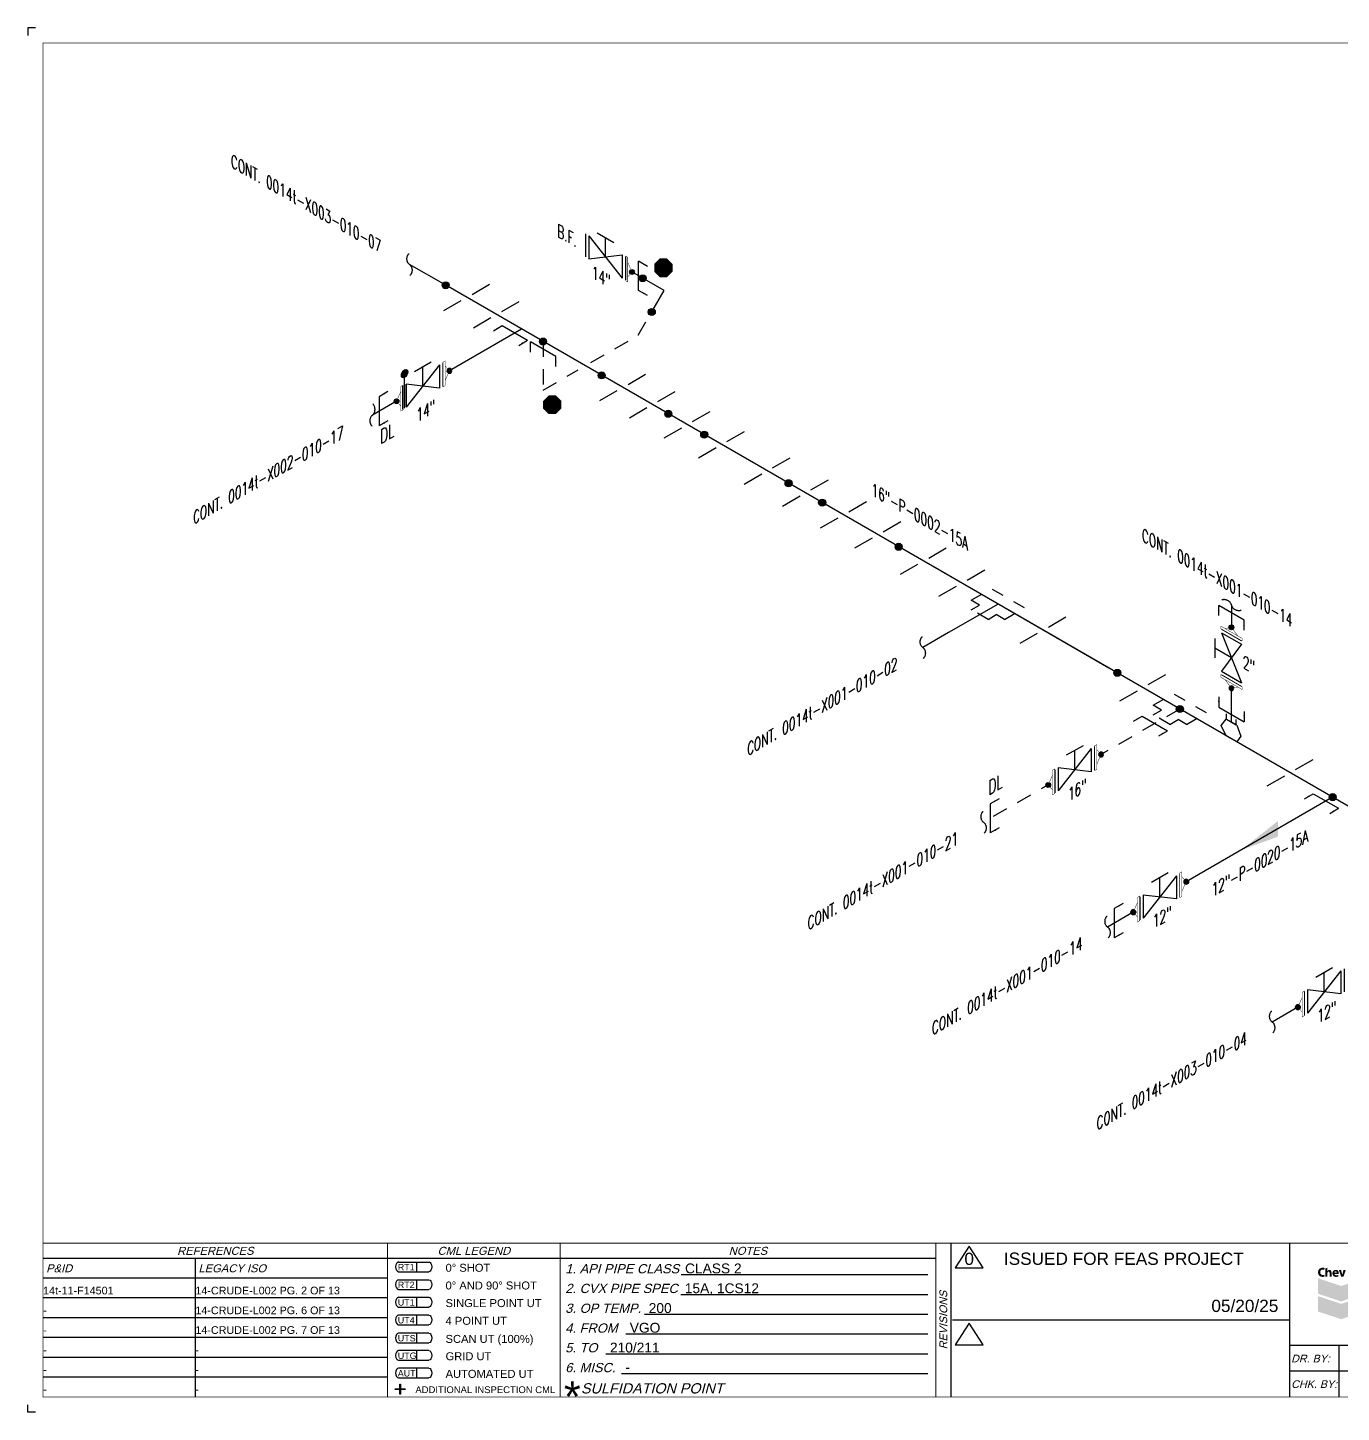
# Model space of a CAD drawing. Header units: inches. Extents: x 0.1 to 17.4, y 0.1 to 11.4.
# Drawn here: x 0.12 to 10.79, y 0.12 to 11.37 of the extents above; entities that cross this region are included whole.
import ezdxf
from ezdxf.enums import TextEntityAlignment as Align

# ---------------------------------------------------------------- set-up
doc = ezdxf.new("R2010")
doc.units = ezdxf.units.IN
doc.header["$MEASUREMENT"] = 0
doc.linetypes.add('HIDDEN2', pattern=[0.1875, 0.125, -0.0625])
for name, color, linetype in [('3', 1, 'Continuous'), ('BORDER', 3, 'Continuous'), ('BORDERTEXT', 7, 'Continuous'), ('COMP', 1, 'Continuous'), ('Continuation', 7, 'Continuous'), ('DL', 20, 'Continuous'), ('FITTINGS', 4, 'Continuous'), ('FLOW', 1, 'Continuous'), ('LOGO', 8, 'Continuous'), ('PART_PCML', 7, 'Continuous'), ('PIPE-ANNO', 150, 'HIDDEN2'), ('TEXT', 7, 'Continuous'), ('UNAS.PIPE', 251, 'Continuous'), ('WELD POINTS', 41, 'Continuous'), ('Welds', 7, 'Continuous')]:
    doc.layers.add(name, color=color, linetype=linetype)
doc.layers.add('PIPE', color=7, linetype='Continuous', lineweight=30)
doc.styles.add('FEASStandard', font='arial.ttf')
doc.styles.add('ISO30', font='simplex.shx', dxfattribs={"width": 0.85, "oblique": 30, "height": 0.075})
doc.styles.add('PART_Standard', font='romans', dxfattribs={"width": 0.8, "height": 0.09})
doc.styles.add('Richmond', font='arial.ttf')
doc.styles.add('SIMPLEX', font='ROMANS')
doc.dimstyles.new('Richmond', dxfattribs={"dimtxt": 0.18, "dimasz": 0.18, "dimexe": 0.18, "dimexo": 0.0625, "dimgap": 0.09, "dimtad": 0, "dimtih": 1, "dimtoh": 1, "dimdec": 4, "dimzin": 0, "dimdsep": 46, "dimtxsty": 'Richmond', "dimcen": 0.09, "dimadec": 0, "dimazin": 0, "dimtfac": 1, "dimtdec": 4, "dimtofl": 0, "dimtmove": 0, "dimatfit": 3, "dimfxl": 1, "dimtolj": 1, "dimtzin": 0, "dimarcsym": 0})

# ---------------------------------------------------------------- blocks, each defined once
blk = doc.blocks.new('Border')
h = blk.add_hatch(color=256)
h.dxf.hatch_style = 1
h.paths.add_polyline_path([(3.147, 0.317), (3.11, 0.317), (3.11, 0.31), (3.147, 0.31), (3.147, 0.273), (3.154, 0.273), (3.154, 0.31), (3.191, 0.31), (3.191, 0.317), (3.154, 0.317), (3.154, 0.354), (3.147, 0.354)])
at = {"layer": 'LOGO', "lineweight": 0}
h = blk.add_hatch(color=164, dxfattribs=at)
edge = h.paths.add_edge_path()
edge.add_spline(control_points=[(10.659, 1.229), (10.656, 1.227), (10.65, 1.225), (10.642, 1.225), (10.618, 1.225), (10.605, 1.242), (10.605, 1.262), (10.605, 1.287), (10.622, 1.3), (10.643, 1.3), (10.652, 1.3), (10.656, 1.298), (10.659, 1.297), (10.659, 1.297), (10.656, 1.282), (10.656, 1.282), (10.653, 1.284), (10.65, 1.285), (10.644, 1.285), (10.634, 1.285), (10.623, 1.279), (10.623, 1.263), (10.623, 1.248), (10.632, 1.241), (10.644, 1.241), (10.649, 1.241), (10.652, 1.241), (10.656, 1.243), (10.656, 1.243), (10.659, 1.229), (10.659, 1.229)], knot_values=[0, 0, 0, 0, 1, 1, 1, 2, 2, 2, 3, 3, 3, 4, 4, 4, 5, 5, 5, 6, 6, 6, 7, 7, 7, 8, 8, 8, 9, 9, 9, 10, 10, 10, 10], degree=3, periodic=0)
h = blk.add_hatch(color=164, dxfattribs=at)
edge = h.paths.add_edge_path()
edge.add_spline(control_points=[(10.698, 1.282), (10.692, 1.282), (10.685, 1.279), (10.682, 1.274), (10.682, 1.274), (10.682, 1.274), (10.682, 1.274), (10.682, 1.274), (10.682, 1.3), (10.682, 1.3), (10.682, 1.3), (10.666, 1.294), (10.666, 1.294), (10.666, 1.294), (10.666, 1.228), (10.666, 1.228), (10.666, 1.228), (10.682, 1.228), (10.682, 1.228), (10.682, 1.228), (10.682, 1.259), (10.682, 1.259), (10.682, 1.263), (10.685, 1.268), (10.691, 1.268), (10.697, 1.268), (10.699, 1.263), (10.699, 1.256), (10.699, 1.256), (10.699, 1.228), (10.699, 1.228), (10.699, 1.228), (10.715, 1.228), (10.715, 1.228), (10.715, 1.228), (10.715, 1.259), (10.715, 1.259), (10.715, 1.275), (10.708, 1.282), (10.698, 1.282)], knot_values=[0, 0, 0, 0, 1, 1, 1, 2, 2, 2, 3, 3, 3, 4, 4, 4, 5, 5, 5, 6, 6, 6, 7, 7, 7, 8, 8, 8, 9, 9, 9, 10, 10, 10, 11, 11, 11, 12, 12, 12, 13, 13, 13, 13], degree=3, periodic=0)
h = blk.add_hatch(color=164, dxfattribs=at)
edge = h.paths.add_edge_path(flags=16)
edge.add_spline(control_points=[(10.758, 1.26), (10.758, 1.264), (10.756, 1.271), (10.749, 1.271), (10.742, 1.271), (10.739, 1.265), (10.739, 1.26), (10.739, 1.26), (10.758, 1.26), (10.758, 1.26)], knot_values=[0, 0, 0, 0, 1, 1, 1, 2, 2, 2, 3, 3, 3, 3], degree=3, periodic=0)
edge = h.paths.add_edge_path()
edge.add_spline(control_points=[(10.739, 1.249), (10.74, 1.242), (10.745, 1.238), (10.754, 1.238), (10.759, 1.238), (10.765, 1.24), (10.769, 1.242), (10.769, 1.242), (10.771, 1.23), (10.771, 1.23), (10.765, 1.227), (10.758, 1.225), (10.751, 1.225), (10.732, 1.225), (10.722, 1.237), (10.722, 1.254), (10.722, 1.271), (10.733, 1.282), (10.75, 1.282), (10.767, 1.282), (10.774, 1.27), (10.774, 1.254), (10.774, 1.253), (10.774, 1.25), (10.774, 1.249), (10.774, 1.249), (10.739, 1.249), (10.739, 1.249)], knot_values=[0, 0, 0, 0, 1, 1, 1, 2, 2, 2, 3, 3, 3, 4, 4, 4, 5, 5, 5, 6, 6, 6, 7, 7, 7, 8, 8, 8, 9, 9, 9, 9], degree=3, periodic=0)
blk.add_hatch(color=164, dxfattribs=at).paths.add_polyline_path([(10.793, 1.228), (10.775, 1.28), (10.793, 1.28), (10.802, 1.243), (10.803, 1.243), (10.812, 1.28), (10.83, 1.28), (10.812, 1.228)])
h = blk.add_hatch(color=150, dxfattribs=at)
h.set_gradient(color1=(0, 127, 255), color2=(0, 59, 117), rotation=45, one_color=1, tint=0.23, name='HEMISPHERICAL')
h.paths.add_polyline_path([(10.605, 1.089), (10.605, 1.214), (10.793, 1.151)])
h = blk.add_hatch(color=142, dxfattribs=at)
h.set_gradient(color1=(0, 153, 204), color2=(0, 57, 77), rotation=75, one_color=1, tint=0.15, name='INVCYLINDER')
h.paths.add_polyline_path([(10.98, 1.214), (10.793, 1.151), (10.605, 1.089), (10.793, 1.026), (10.98, 1.089)])
h = blk.add_hatch(color=242, dxfattribs=at)
h.set_gradient(color1=(204, 0, 51), color2=(102, 0, 26), rotation=45, one_color=1, tint=0.2, name='HEMISPHERICAL')
h.paths.add_polyline_path([(10.605, 0.944), (10.605, 1.069), (10.793, 1.006)])
h = blk.add_hatch(color=1, dxfattribs=at)
h.set_gradient(color1=(255, 0, 0), color2=(87, 0, 0), rotation=75, one_color=1, tint=0.17, name='INVCYLINDER')
h.paths.add_polyline_path([(10.98, 1.069), (10.793, 1.006), (10.605, 0.944), (10.793, 0.881), (10.98, 0.944)])
blk.add_line((5.432, 1.244), (7.435, 1.244))
for points in [[(5.43, 1.083), (7.435, 1.083)], [(5.136, 0.922), (7.435, 0.922)], [(4.982, 0.762), (7.435, 0.762)], [(4.822, 0.601), (7.435, 0.601)], [(3.147, 0.317), (3.147, 0.354), (3.154, 0.354), (3.154, 0.317)], [(4.947, 0.44), (7.435, 0.44)], [(3.147, 0.31), (3.11, 0.31), (3.11, 0.317), (3.147, 0.317)], [(3.154, 0.31), (3.154, 0.273), (3.147, 0.273), (3.147, 0.31)], [(3.154, 0.317), (3.191, 0.317), (3.191, 0.31), (3.154, 0.31)]]:
    blk.add_lwpolyline(points)
at = {"layer": 'BORDER'}
for p, q in [((7.625, 0.25), (7.625, 1.5)), ((7.5, 1.375), (0.25, 1.375)), ((1.487, 0.25), (1.487, 1.375)), ((1.487, 1.214), (0.25, 1.214)), ((3.048, 1.214), (1.487, 1.214)), ((1.487, 1.054), (0.25, 1.054)), ((3.048, 1.054), (1.487, 1.054)), ((1.487, 0.893), (0.25, 0.893)), ((3.048, 0.893), (1.487, 0.893)), ((1.487, 0.732), (0.25, 0.732)), ((3.048, 0.732), (1.487, 0.732)), ((1.487, 0.571), (0.25, 0.571)), ((3.048, 0.571), (1.487, 0.571)), ((12.25, 0.667), (10.375, 0.667)), ((10.775, 0.667), (10.775, 0.25)), ((12.25, 0.458), (10.375, 0.458)), ((1.487, 0.411), (0.25, 0.411)), ((3.048, 0.411), (1.487, 0.411))]:
    blk.add_line(p, q, dxfattribs=at)
at = {"layer": 'BORDER', "const_width": 0.005}
blk.add_lwpolyline([(0.25, 0.25), (17.25, 0.25), (17.25, 11.25), (0.25, 11.25)], close=True, dxfattribs=at)
at = {"layer": 'BORDER', "const_width": 0.00833}
for points in [[(17.25, 1.5), (0.25, 1.5)], [(3.048, 0.25), (3.048, 1.5)], [(4.45, 0.25), (4.45, 1.5)], [(7.5, 0.25), (7.5, 1.5)], [(10.375, 0.25), (10.375, 1.5)], [(7.634, 0.875), (10.375, 0.875)]]:
    blk.add_lwpolyline(points, dxfattribs=at)
at = {"layer": 'BORDERTEXT', "color": 7, "linetype": 'Continuous'}
for p, q in [((3.137, 1.346), (3.383, 1.346)), ((3.137, 1.267), (3.383, 1.267)), ((3.137, 1.202), (3.383, 1.202)), ((3.137, 1.123), (3.383, 1.123))]:
    blk.add_line(p, q, dxfattribs=at)
at = {"layer": 'BORDERTEXT'}
for p, q in [((3.283, 1.346), (3.283, 1.267)), ((3.283, 1.202), (3.283, 1.123)), ((3.283, 1.059), (3.283, 0.98)), ((3.283, 1.059), (3.283, 0.98)), ((3.283, 0.915), (3.283, 0.836)), ((3.283, 0.915), (3.283, 0.836)), ((3.283, 0.768), (3.283, 0.689)), ((3.283, 0.768), (3.283, 0.689)), ((3.283, 0.626), (3.283, 0.548)), ((3.283, 0.626), (3.283, 0.548)), ((3.283, 0.483), (3.283, 0.405)), ((3.283, 0.483), (3.283, 0.405))]:
    blk.add_line(p, q, dxfattribs=at)
at = {"layer": 'BORDERTEXT', "color": 7}
for p, q in [((3.383, 1.059), (3.137, 1.059)), ((3.137, 0.98), (3.383, 0.98)), ((3.383, 0.915), (3.137, 0.915)), ((3.137, 0.836), (3.383, 0.836)), ((3.383, 0.768), (3.137, 0.768)), ((3.137, 0.689), (3.383, 0.689)), ((3.383, 0.626), (3.137, 0.626)), ((3.137, 0.548), (3.383, 0.548)), ((3.383, 0.483), (3.137, 0.483)), ((3.137, 0.405), (3.383, 0.405))]:
    blk.add_line(p, q, dxfattribs=at)
at = {"layer": 'BORDERTEXT'}
for centre in [(3.137, 1.307), (3.137, 1.163), (3.137, 1.02), (3.137, 0.876), (3.137, 0.729), (3.137, 0.587), (3.137, 0.444)]:
    blk.add_ellipse(centre, major_axis=(0, -0.0394), ratio=0.624439, start_param=3.141593, end_param=6.283185, dxfattribs=at)
at = {"layer": 'BORDERTEXT', "extrusion": (0, 0, -1)}
for centre in [(3.383, 1.307), (3.383, 1.163), (3.383, 1.02), (3.383, 0.876), (3.383, 0.729), (3.383, 0.587), (3.383, 0.444)]:
    blk.add_ellipse(centre, major_axis=(0, -0.0394), ratio=0.624439, start_param=3.141593, end_param=6.283185, dxfattribs=at)
at = {"layer": 'BORDERTEXT', "style": 'FEASStandard', "oblique": 15}
for s, p in [('REFERENCES', (1.649, 1.437)), ('CML LEGEND', (3.749, 1.437)), ('NOTES', (5.975, 1.437))]:
    blk.add_text(s, height=0.065, dxfattribs=at).set_placement(p, align=Align.MIDDLE)
for s, height, p in [('P&ID', 0.065, (0.275, 1.295)), ('LEGACY ISO', 0.065, (1.512, 1.295)), ('DR. BY:', 0.0625, (10.387, 0.562)), ('CHK. BY:', 0.0625, (10.387, 0.354))]:
    blk.add_text(s, height=height, dxfattribs=at).set_placement(p, align=Align.MIDDLE_LEFT)
at = {"layer": 'BORDERTEXT', "style": 'FEASStandard'}
for s, height, p in [('RT1', 0.0518, (3.131, 1.279)), ('0%%D SHOT', 0.0648, (3.519, 1.267)), ('RT2', 0.0518, (3.131, 1.135)), ('0%%D AND 90%%D SHOT', 0.0648, (3.519, 1.123)), ('UT1', 0.0518, (3.131, 0.992)), ('SINGLE POINT UT', 0.0648, (3.519, 0.98)), ('4 POINT UT', 0.0648, (3.519, 0.836)), ('UT4', 0.0518, (3.131, 0.847)), ('UTS', 0.0518, (3.131, 0.701)), ('SCAN UT (100%%%)', 0.0648, (3.519, 0.689)), ('UTG', 0.0518, (3.131, 0.559)), ('GRID UT', 0.0648, (3.519, 0.548)), ('AUT', 0.0518, (3.131, 0.416)), ('AUTOMATED UT', 0.0648, (3.519, 0.405)), ('ADDITIONAL INSPECTION CML', 0.055, (3.274, 0.281))]:
    blk.add_text(s, height=height, dxfattribs=at).set_placement(p)
at = {"layer": 'BORDERTEXT', "style": 'FEASStandard', "oblique": 15}
for s, height, p in [('1. API PIPE CLASS', 0.075, (4.491, 1.254)), ('2. CVX PIPE SPEC', 0.075, (4.491, 1.094)), ('3. OP TEMP.', 0.075, (4.491, 0.933)), ('4. FROM ', 0.075, (4.491, 0.772)), ('5. TO ', 0.075, (4.491, 0.612)), ('6. MISC. ', 0.075, (4.491, 0.451)), ('SULFIDATION POINT', 0.08333, (4.619, 0.278))]:
    blk.add_text(s, height=height, dxfattribs=at).set_placement(p)
blk.add_text('REVISIONS', height=0.0625, rotation=90, dxfattribs=at).set_placement((7.562, 0.875), align=Align.MIDDLE)
at = {"layer": 'BORDERTEXT', "insert": (4.481, 0.378), "char_height": 0.25, "attachment_point": 1, "style": 'FEASStandard'}
blk.add_mtext('*', dxfattribs=at)
blk = doc.blocks.new('BORDER TEXT')
at = {"layer": 'BORDERTEXT'}
for tag, p, height, style in [('API_PIPE_CLASS', (5.464, 1.254), 0.08, 'Richmond'), ('MATERIAL1', (12.263, 1.211), 0.08, 'Richmond'), ('P&ID_#1', (0.25, 1.083), 0.0625, 'FEASStandard'), ('LINE_#1', (1.487, 1.083), 0.0625, 'FEASStandard'), ('CVX_PIPE_SPEC', (5.462, 1.093), 0.08, 'Richmond'), ('OP_TEMP', (5.169, 0.932), 0.08, 'Richmond'), ('MATERIAL2', (12.263, 1.04), 0.08, 'Richmond'), ('P&ID_#2', (0.25, 0.922), 0.0625, 'FEASStandard'), ('LINE_#2', (1.487, 0.922), 0.0625, 'FEASStandard'), ('MATERIAL3', (12.263, 0.868), 0.08, 'Richmond'), ('P&ID_#3', (0.25, 0.762), 0.0625, 'FEASStandard'), ('LINE_#3', (1.487, 0.762), 0.0625, 'FEASStandard'), ('FROM', (5.015, 0.772), 0.08, 'Richmond'), ('TO', (4.854, 0.611), 0.08, 'Richmond'), ('MATERIAL4', (12.263, 0.696), 0.08, 'Richmond'), ('P&ID_#4', (0.25, 0.601), 0.0625, 'FEASStandard'), ('LINE_#4', (1.487, 0.601), 0.0625, 'FEASStandard'), ('MATERIAL5', (12.263, 0.525), 0.08, 'Richmond'), ('P&ID_#5', (0.25, 0.44), 0.0625, 'FEASStandard'), ('LINE_#5', (1.487, 0.44), 0.0625, 'FEASStandard'), ('MISC', (4.979, 0.451), 0.08, 'Richmond'), ('INSULATION', (12.928, 0.414), 0.0625, 'FEASStandard'), ('P&ID_#6', (0.25, 0.28), 0.0625, 'FEASStandard'), ('LINE_#6', (1.487, 0.28), 0.0625, 'FEASStandard'), ('PWHT', (12.928, 0.281), 0.0625, 'FEASStandard')]:
    blk.add_attdef(tag, p, '', height=height, dxfattribs=dict(at, style=style))
at = {"layer": 'BORDERTEXT', "style": 'FEASStandard'}
for tag, p in [('DR.BY', (11.075, 0.562)), ('DR.BY_DATE', (11.95, 0.562)), ('CHK_BY', (11.075, 0.354)), ('CHK._BY_DATE', (11.95, 0.354))]:
    blk.add_attdef(tag, text='', height=0.1, dxfattribs=at).set_placement(p, align=Align.MIDDLE_CENTER)
at = {"layer": 'BORDERTEXT', "style": 'PART_Standard', "width": 0.8}
for tag, p in [('PLANT_NUMBER', (13.938, 0.384)), ('SYSTEM_NUMBER', (14.812, 0.384)), ('CIRCUIT_NUMBER', (15.688, 0.384)), ('SHEET_NUMBER', (16.5, 0.384)), ('REVISION', (17.062, 0.384))]:
    blk.add_attdef(tag, text='', height=0.15, dxfattribs=at).set_placement(p, align=Align.MIDDLE_CENTER)
blk = doc.blocks.new('2_WELD_SINGLE_00')
at = {"linetype": 'ByBlock', "lineweight": -2}
h = blk.add_hatch(color=0, dxfattribs=at)
edge = h.paths.add_edge_path()
edge.add_arc((0, 0), 0.0286, 0, 360)
at = {"color": 0, "linetype": 'ByBlock', "lineweight": -2}
blk.add_circle((0, 0), 0.0286, dxfattribs=at)
blk = doc.blocks.new('4_SUPPORT_I-BEAM_30')
at = {"color": 0, "linetype": 'ByBlock', "lineweight": -2}
for p, q in [((-0.044, 0.025), (-0.186, 0.107)), ((0.186, -0.107), (0.044, -0.025))]:
    blk.add_line(p, q, dxfattribs=at)
blk = doc.blocks.new('3_VALVE_FLANGE_GATE_30')
at = {"color": 0, "linetype": 'ByBlock', "lineweight": -2}
blk.add_wipeout([(-0.162, -0.187), (-0.135, -0.172), (0, 0), (0.135, -0.016), (0.162, 0), (0.162, 0.187), (0.135, 0.172), (0, 0), (-0.135, 0.016), (-0.162, 0)], dxfattribs=at)
for p, q in [((0.135, 0.172), (-0.135, -0.172)), ((0.068, 0.195), (-0.068, 0.117)), ((0, 0), (0, 0.156)), ((0.135, 0.172), (0.135, -0.016)), ((0.162, 0.187), (0.162, 0)), ((-0.162, 0), (-0.162, -0.187)), ((-0.135, 0.016), (-0.135, -0.172)), ((0.135, -0.016), (-0.135, 0.016))]:
    blk.add_line(p, q, dxfattribs=at)
blk = doc.blocks.new('1_Text_30')
at = {"layer": 'TEXT', "style": 'PART_Standard', "oblique": 30, "width": 0.8}
blk.add_attdef('TEXT', (0, 0), '', height=0.09, rotation=30, dxfattribs=at)
blk = doc.blocks.new('AM9A04')
at = {"linetype": 'Continuous', "const_width": 0.01}
blk.add_lwpolyline([(0, -0.289), (0, 0.289), (-0.05, 0.318), (-0.05, -0.26)], close=True, dxfattribs=at)
at = {"const_width": 0.01}
blk.add_lwpolyline([(-0.05, -0.144), (-0.15, 0.087), (-0.05, 0.202)], dxfattribs=at)
blk = doc.blocks.new('A09')
at = {"layer": 'Welds'}
h = blk.add_hatch(color=256, dxfattribs=at)
h.dxf.hatch_style = 1
h.paths.add_polyline_path([(-0.03, 0, 1), (0.03, 0, 1)])
blk.add_circle((0, 0), 0.03, dxfattribs=at)
blk = doc.blocks.new('*U66')
blk.add_wipeout([(0.052, -0.03), (0.017, -0.07), (0.017, -0.11), (0, -0.1), (0, 0.1), (0.017, 0.09), (0.017, 0.05)]).dxf.layer = 'COMP'
at = {"layer": '3', "xscale": 0.65, "yscale": 0.65, "zscale": 0.65}
blk.add_blockref('A09', (0.052, -0.03), dxfattribs=at)
at = {"layer": 'COMP', "xscale": 0.3466300616258731, "yscale": 0.3466300616258731, "zscale": 0.3466300616258731, "rotation": 180}
blk.add_blockref('AM9A04', (0, 0), dxfattribs=at)
blk = doc.blocks.new('1_Cont_30')
at = {"layer": 'Continuation', "style": 'PART_Standard', "oblique": 30, "width": 0.8}
blk.add_attdef('CONT', (0, 0), '', height=0.09, rotation=30, dxfattribs=at)
blk = doc.blocks.new('1_BREAK-PIPE_PIPE_00')
at = {"color": 0, "linetype": 'ByBlock', "lineweight": -2}
for centre, major_axis in [((0.03, -0.092), (0, 0.101)), ((-0.03, 0.092), (0, -0.101))]:
    blk.add_ellipse(centre, major_axis=major_axis, ratio=0.711978, start_param=0.427466, end_param=3.141593, dxfattribs=at)
blk = doc.blocks.new('1_Tilde_00')
at = {"layer": 'PIPE-ANNO', "xscale": -0.5000000000000001, "yscale": 0.5, "zscale": 0.5}
blk.add_blockref('1_BREAK-PIPE_PIPE_00', (0, 0), dxfattribs=at)
blk = doc.blocks.new('1_ARROW_FLOW_30')
at = {"color": 0, "linetype": 'ByBlock'}
blk.add_solid([(-0.15, -0.15), (0.15, 0.087), (-0.15, -0.023)], dxfattribs=at)
blk = doc.blocks.new('2_SOCKET_SINGLE_30')
at = {"color": 0, "linetype": 'ByBlock', "lineweight": -2}
for p, q in [((0, 0.063), (0.054, 0.094)), ((0, 0.063), (0, -0.063)), ((0, -0.063), (0.054, -0.031))]:
    blk.add_line(p, q, dxfattribs=at)
blk = doc.blocks.new('O-let 2')
at = {"layer": 'FITTINGS', "linetype": 'ByBlock'}
for p, q in [((11.097, 20.379), (11.136, 20.431)), ((11.136, 20.295), (11.097, 20.379)), ((11.224, 20.38), (11.136, 20.431)), ((11.224, 20.38), (11.257, 20.291)), ((11.223, 20.245), (11.136, 20.295)), ((11.257, 20.291), (11.223, 20.245))]:
    blk.add_line(p, q, dxfattribs=at)
blk = doc.blocks.new('1_Text_330')
at = {"layer": 'TEXT', "style": 'PART_Standard', "oblique": 330, "width": 0.8}
blk.add_attdef('3/4"', (0, 0), '', height=0.09, rotation=330, dxfattribs=at)
blk = doc.blocks.new('1_Tilde_30')
at = {"layer": 'PIPE-ANNO', "xscale": -0.5000000000000001, "yscale": 0.5000000000000001, "zscale": 0.5000000000000001, "rotation": 114.4010914305396}
blk.add_blockref('1_BREAK-PIPE_PIPE_00', (0, 0), dxfattribs=at)
blk = doc.blocks.new('1_Cont_330')
at = {"layer": 'Continuation', "style": 'PART_Standard', "oblique": 330, "width": 0.8}
blk.add_attdef('CONT.', (0, 0), '', height=0.09, rotation=330, dxfattribs=at)
blk = doc.blocks.new('DL_30')
at = {"layer": 'DL', "style": 'ISO30', "oblique": 30, "width": 0.85}
blk.add_text('DL', height=0.1, rotation=30, dxfattribs=at).set_placement((-0.21, 0.037))
blk = doc.blocks.new('*U81')
at = {"layer": 'WELD POINTS'}
for p, rotation in [((-0.174, 0.1), 329.999999999999), ((-0.1, -0.174), 330.0000000000007)]:
    blk.add_blockref('2_WELD_SINGLE_00', p, dxfattribs=dict(at, rotation=rotation))
blk = doc.blocks.new('2_BLIND_THREAD_PADDLE_30')
blk.add_wipeout([(-0.014, 0.086), (0.014, 0.102), (0.014, -0.086), (-0.014, -0.102)])
at = {"linetype": 'ByBlock', "lineweight": -2}
h = blk.add_hatch(color=0, dxfattribs=at)
edge = h.paths.add_edge_path()
edge.add_ellipse((0, 0.187), major_axis=(-0.0185, -0.032), ratio=0.57735, start_angle=0, end_angle=360)
at = {"color": 0, "linetype": 'ByBlock', "lineweight": -2}
for p, q in [((0, -0.094), (0, 0.157)), ((-0.014, -0.102), (-0.014, 0.086)), ((0.014, -0.086), (0.014, 0.102))]:
    blk.add_line(p, q, dxfattribs=at)
blk.add_ellipse((0, 0.187), major_axis=(-0.0185, -0.032), ratio=0.57735, dxfattribs=at)
blk = doc.blocks.new('PART_PCML')
blk.add_hatch(color=0).paths.add_polyline_path([(-0.07, -0.029), (-0.029, -0.07), (0.029, -0.07), (0.07, -0.029), (0.07, 0.029), (0.029, 0.07), (-0.029, 0.07), (-0.07, 0.029)])
at = {"color": 7, "const_width": 0.009}
blk.add_lwpolyline([(-0.07, 0.029), (-0.029, 0.07), (0.029, 0.07), (0.07, 0.029), (0.07, -0.029), (0.029, -0.07), (-0.029, -0.07), (-0.07, -0.029), (-0.07, 0.029), (-0.029, 0.07)], dxfattribs=at)
at = {"color": 18, "true_color": 0x000000}
blk.add_lwpolyline([(-0.029, 0.07), (-0.07, 0.029), (-0.07, -0.029), (-0.029, -0.07), (0.029, -0.07), (0.07, -0.029), (0.07, 0.029), (0.029, 0.07)], close=True, dxfattribs=at)
at = {"color": 7, "true_color": 0xffffff, "style": 'SIMPLEX', "width": 0.8, "flags": 1}
for tag, p in [('CIRCUIT', (-0.094, 0.089)), ('DM', (-0.053, -0.133)), ('TYPE', (-0.075, -0.204))]:
    blk.add_attdef(tag, p, '', height=0.0586, dxfattribs=at)
at = {"color": 7, "true_color": 0xffffff, "style": 'SIMPLEX', "width": 0.8}
blk.add_attdef('DMDISP', text='', height=0.0586, dxfattribs=at).set_placement((0, 0), align=Align.MIDDLE_CENTER)
blk = doc.blocks.new('*U75')
at = {"color": 20, "linetype": 'ByBlock', "ltscale": 0.7}
blk.add_line((0.054, 0.15), (0.054, -0.087), dxfattribs=at)
for points in [[(0.126, 0.191), (0.054, 0.15)], [(0.126, -0.046), (0.054, -0.087)]]:
    blk.add_leader(points, dimstyle='Richmond', override={"dimasz": 0.04, "dimgap": 0.09, "dimtad": 0}, dxfattribs=at)
blk = doc.blocks.new('*U78')
at = {"color": 20, "linetype": 'ByBlock', "ltscale": 0.7}
blk.add_line((-0.103, 0.122), (0.103, 0.003), dxfattribs=at)
for points in [[(-0.103, 0.204), (-0.103, 0.122)], [(0.103, 0.086), (0.103, 0.003)]]:
    blk.add_leader(points, dimstyle='Richmond', override={"dimasz": 0.04, "dimgap": 0.09, "dimtad": 0}, dxfattribs=at)
blk = doc.blocks.new('*U65')
at = {"color": 20, "linetype": 'ByBlock', "ltscale": 0.7}
blk.add_line((-0.054, 0.15), (-0.054, -0.087), dxfattribs=at)
for points in [[(-0.126, 0.191), (-0.054, 0.15)], [(-0.126, -0.046), (-0.054, -0.087)]]:
    blk.add_leader(points, dimstyle='Richmond', override={"dimasz": 0.04, "dimgap": 0.09, "dimtad": 0}, dxfattribs=at)
blk = doc.blocks.new('*U94')
at = {"color": 20, "linetype": 'ByBlock', "ltscale": 0.7}
blk.add_line((-0.157, 0.028), (0.048, -0.09), dxfattribs=at)
for points in [[(-0.228, -0.013), (-0.157, 0.028)], [(-0.023, -0.132), (0.048, -0.09)]]:
    blk.add_leader(points, dimstyle='Richmond', override={"dimasz": 0.04, "dimgap": 0.09, "dimtad": 0}, dxfattribs=at)
blk = doc.blocks.new('*U96')
at = {"color": 20, "linetype": 'ByBlock', "ltscale": 0.7}
blk.add_line((0.103, -0.122), (-0.103, -0.003), dxfattribs=at)
for points in [[(-0.103, -0.086), (-0.103, -0.003)], [(0.103, -0.204), (0.103, -0.122)]]:
    blk.add_leader(points, dimstyle='Richmond', override={"dimasz": 0.04, "dimgap": 0.09, "dimtad": 0}, dxfattribs=at)
blk = doc.blocks.new('*U97')
at = {"color": 20, "linetype": 'ByBlock', "ltscale": 0.7}
blk.add_line((0.054, 0.15), (0.054, -0.087), dxfattribs=at)
for points in [[(0.126, 0.191), (0.054, 0.15)], [(0.126, -0.046), (0.054, -0.087)]]:
    blk.add_leader(points, dimstyle='Richmond', override={"dimasz": 0.04, "dimgap": 0.09, "dimtad": 0}, dxfattribs=at)

msp = doc.modelspace()

# ---------------------------------------------------------------- linework, layer by layer
for p, q in [((0.125, 11.375), (0.125, 11.312)), ((0.187, 11.375), (0.125, 11.375)), ((0.125, 0.125), (0.125, 0.187)), ((0.187, 0.125), (0.125, 0.125))]:
    msp.add_line(p, q)
at = {"layer": 'BORDERTEXT'}
for points in [[(7.772, 1.474), (7.659, 1.298), (7.885, 1.298)], [(7.772, 0.849), (7.659, 0.673), (7.885, 0.673)]]:
    msp.add_lwpolyline(points, close=True, dxfattribs=at)
at = {"layer": 'FITTINGS', "linetype": 'HIDDEN2', "lineweight": -2, "ltscale": 0.5}
for p, q in [((7.789, 6.723), (7.952, 6.817)), ((8.222, 6.661), (7.952, 6.817)), ((7.857, 6.684), (7.789, 6.723)), ((7.789, 6.645), (7.857, 6.684)), ((7.925, 6.567), (7.789, 6.645)), ((8.06, 6.567), (8.222, 6.661)), ((7.925, 6.567), (7.992, 6.606)), ((8.06, 6.567), (7.992, 6.606)), ((9.267, 5.87), (9.429, 5.964)), ((9.7, 5.808), (9.429, 5.964)), ((9.334, 5.831), (9.267, 5.87)), ((9.267, 5.792), (9.334, 5.831)), ((9.402, 5.714), (9.267, 5.792)), ((9.402, 5.714), (9.47, 5.753)), ((9.537, 5.714), (9.47, 5.753)), ((9.537, 5.714), (9.7, 5.808))]:
    msp.add_line(p, q, dxfattribs=at)
at = {"layer": 'PIPE'}
for p, q in [((5.294, 9.239), (5.033, 9.39)), ((13.686, 3.412), (3.52, 9.282)), ((5.193, 9.065), (5.294, 9.239)), ((4.136, 8.926), (3.55, 8.587)), ((8.906, 6.172), (7.479, 6.996)), ((8.006, 6.692), (7.604, 6.46)), ((10.724, 5.123), (9.534, 4.436))]:
    msp.add_line(p, q, dxfattribs=at)
at = {"layer": 'PIPE', "linetype": 'HIDDEN2'}
for p, q in [((5.084, 8.877), (5.193, 9.065)), ((4.311, 8.825), (4.311, 8.43)), ((4.698, 8.654), (5.084, 8.877)), ((4.311, 8.43), (4.595, 8.594)), ((9.483, 5.839), (8.466, 5.252))]:
    msp.add_line(p, q, dxfattribs=at)
at = {"layer": 'PIPE', "linetype": 'Continuous'}
msp.add_line((9.902, 5.733), (9.902, 6.008), dxfattribs=at)
at = {"layer": 'UNAS.PIPE'}
for p, q in [((3.52, 9.282), (3.226, 9.451)), ((3.121, 8.34), (2.925, 8.227)), ((9.902, 6.684), (9.902, 6.443)), ((7.604, 6.46), (7.395, 6.339)), ((9.105, 4.189), (8.896, 4.068)), ((10.442, 3.417), (10.233, 3.296))]:
    msp.add_line(p, q, dxfattribs=at)
at = {"layer": 'UNAS.PIPE', "linetype": 'HIDDEN2'}
msp.add_line((8.466, 5.252), (7.889, 4.919), dxfattribs=at)

# ---------------------------------------------------------------- block references
at = {"rotation": 180}
for p in [(3.226, 9.451), (7.889, 4.919)]:
    msp.add_blockref('1_Tilde_00', p, dxfattribs=at)
at = {"xscale": -1, "rotation": 180}
msp.add_blockref('1_Tilde_30', (9.902, 6.684), dxfattribs=at)
for name, p in [('1_Tilde_00', (7.395, 6.339)), ('DL_30', (8.137, 5.099)), ('1_Tilde_00', (8.896, 4.068)), ('1_Tilde_00', (10.233, 3.296))]:
    msp.add_blockref(name, p)
at = {"layer": 'BORDER'}
msp.add_blockref('Border', (0, 0), dxfattribs=at)
at = {"layer": 'BORDERTEXT'}
ref = msp.add_blockref('BORDER TEXT', (0, 0), dxfattribs=at)
ref.add_attrib('MISC', '-', (4.979, 0.451), dxfattribs={"height": 0.08, "style": 'Richmond'})
ref.add_attrib('TO', '210/211', (4.854, 0.611), dxfattribs={"height": 0.08, "style": 'Richmond'})
ref.add_attrib('FROM', 'VGO', (5.015, 0.772), dxfattribs={"height": 0.08, "style": 'Richmond'})
ref.add_attrib('OP_TEMP', '200', (5.169, 0.932), dxfattribs={"height": 0.08, "style": 'Richmond'})
ref.add_attrib('CVX_PIPE_SPEC', '15A, 1CS12', (5.462, 1.093), dxfattribs={"height": 0.08, "style": 'Richmond'})
ref.add_attrib('API_PIPE_CLASS', 'CLASS 2', (5.464, 1.254), dxfattribs={"height": 0.08, "style": 'Richmond'})
ref.add_attrib('LINE_#6', '-', (1.487, 0.28), dxfattribs={"height": 0.0625, "style": 'FEASStandard'})
ref.add_attrib('LINE_#5', '-', (1.487, 0.44), dxfattribs={"height": 0.0625, "style": 'FEASStandard'})
ref.add_attrib('LINE_#4', '-', (1.487, 0.601), dxfattribs={"height": 0.0625, "style": 'FEASStandard'})
ref.add_attrib('LINE_#3', '14-CRUDE-L002 PG. 7 OF 13', (1.487, 0.762), dxfattribs={"height": 0.0625, "style": 'FEASStandard'})
ref.add_attrib('LINE_#2', '14-CRUDE-L002 PG. 6 OF 13', (1.487, 0.922), dxfattribs={"height": 0.0625, "style": 'FEASStandard'})
ref.add_attrib('LINE_#1', '14-CRUDE-L002 PG. 2 OF 13', (1.487, 1.083), dxfattribs={"height": 0.0625, "style": 'FEASStandard'})
ref.add_attrib('P&ID_#6', '-', (0.25, 0.28), dxfattribs={"height": 0.0625, "style": 'FEASStandard'})
ref.add_attrib('P&ID_#5', '-', (0.25, 0.44), dxfattribs={"height": 0.0625, "style": 'FEASStandard'})
ref.add_attrib('P&ID_#4', '-', (0.25, 0.601), dxfattribs={"height": 0.0625, "style": 'FEASStandard'})
ref.add_attrib('P&ID_#3', '-', (0.25, 0.762), dxfattribs={"height": 0.0625, "style": 'FEASStandard'})
ref.add_attrib('P&ID_#2', '-', (0.25, 0.922), dxfattribs={"height": 0.0625, "style": 'FEASStandard'})
ref.add_attrib('P&ID_#1', '14t-11-F14501', (0.25, 1.083), dxfattribs={"height": 0.0625, "style": 'FEASStandard'})
at = {"layer": 'Continuation'}
for name, p, values in [('1_Cont_330', (1.775, 10.246), {'CONT.': 'CONT. 0014t-X003-010-07'}), ('1_Cont_30', (1.468, 7.336), {'CONT': 'CONT. 0014t-X002-010-17'}), ('1_Cont_30', (5.968, 5.456), {'CONT': 'CONT. 0014t-X001-010-02'}), ('1_Cont_30', (6.46, 4.04), {'CONT': 'CONT. 0014t-X001-010-21'}), ('1_Cont_30', (7.47, 3.185), {'CONT': 'CONT. 0014t-X001-010-14'}), ('1_Cont_30', (8.806, 2.413), {'CONT': 'CONT. 0014t-X003-010-04'})]:
    msp.add_blockref(name, p, dxfattribs=at).add_auto_attribs(values)
at = {"layer": 'DL', "rotation": 180}
msp.add_blockref('*U65', (5.033, 9.39), dxfattribs=at)
at = {"layer": 'DL'}
for name, p in [('*U94', (4.136, 8.926)), ('*U96', (4.311, 8.825)), ('*U97', (2.925, 8.227)), ('DL_30', (3.196, 7.951)), ('*U94', (9.334, 5.753)), ('*U75', (7.889, 4.919)), ('*U94', (10.724, 5.123)), ('*U75', (8.896, 4.068))]:
    msp.add_blockref(name, p, dxfattribs=at)
at = {"layer": 'FITTINGS', "xscale": -1}
for p in [(3.691, 9.183), (3.932, 9.044), (4.957, 8.452), (5.199, 8.313), (5.481, 8.15), (5.76, 7.988), (6.131, 7.774), (6.442, 7.595), (6.751, 7.417), (7.03, 7.255), (7.4, 7.041), (7.712, 6.862), (8.372, 6.48), (9.182, 6.013), (10.379, 5.322)]:
    msp.add_blockref('4_SUPPORT_I-BEAM_30', p, dxfattribs=at)
at = {"layer": 'FITTINGS'}
msp.add_blockref('O-let 2', (-1.278, -14.673), dxfattribs=at)
at = {"layer": 'FITTINGS', "xscale": 0.7131685043775329, "yscale": 0.7131685043775329, "zscale": 0.7131685043775329, "rotation": 60.00472395489211}
msp.add_blockref('2_SOCKET_SINGLE_30', (9.902, 5.733), dxfattribs=at)
at = {"layer": 'FLOW', "xscale": -1, "yscale": -1}
msp.add_blockref('1_ARROW_FLOW_30', (10.129, 4.779), dxfattribs=at)
at = {"layer": 'PART_PCML', "color": 13}
for p in [(5.288, 9.424), (4.386, 8.312)]:
    msp.add_blockref('PART_PCML', p, dxfattribs=at).add_auto_attribs({'DMDISP': '85A'})
at = {"layer": 'PIPE-ANNO', "xscale": -1, "rotation": 180}
msp.add_blockref('1_Tilde_00', (2.925, 8.227), dxfattribs=at)
at = {"layer": 'TEXT'}
for name, p, values in [('1_Text_330', (4.426, 9.68), {'3/4"': 'B.F.'}), ('1_Text_330', (6.979, 7.577), {'3/4"': '16"-P-0002-15A'}), ('1_Text_30', (9.742, 4.311), {'TEXT': '12"-P-0020-15A'})]:
    msp.add_blockref(name, p, dxfattribs=at).add_auto_attribs(values)
at = {"layer": 'WELD POINTS'}
for name, p in [('*U81', (5.294, 9.239)), ('2_WELD_SINGLE_00', (3.52, 9.282)), ('2_WELD_SINGLE_00', (4.311, 8.825)), ('2_WELD_SINGLE_00', (4.787, 8.55)), ('2_WELD_SINGLE_00', (5.328, 8.238)), ('2_WELD_SINGLE_00', (5.62, 8.069)), ('2_WELD_SINGLE_00', (6.305, 7.674)), ('2_WELD_SINGLE_00', (6.578, 7.516)), ('2_WELD_SINGLE_00', (7.199, 7.157)), ('2_WELD_SINGLE_00', (8.975, 6.133)), ('2_WELD_SINGLE_00', (9.483, 5.839)), ('2_WELD_SINGLE_00', (10.724, 5.123))]:
    msp.add_blockref(name, p, dxfattribs=at)

# ---------------------------------------------------------------- texts
at = {"layer": 'BORDERTEXT', "style": 'FEASStandard'}
msp.add_text('ISSUED FOR FEAS PROJECT', height=0.1, dxfattribs=at).set_placement((9.028, 1.373), align=Align.MIDDLE_CENTER)
for tag, text, p in [('0', '', (7.772, 1.372)), ('05/20/25', '-', (10.011, 0.99))]:
    msp.add_attdef(tag, text=text, height=0.1, dxfattribs=at).set_placement(p, align=Align.MIDDLE_CENTER)

# ---------------------------------------------------------------- next in the draw order: block references
at = {"layer": 'COMP', "ltscale": 0.65}
msp.add_blockref('*U66', (4.981, 9.42), dxfattribs=at)
at = {"layer": 'FITTINGS'}
for p in [(9.32, 4.312), (10.656, 3.541)]:
    msp.add_blockref('3_VALVE_FLANGE_GATE_30', p, dxfattribs=at)
at = {"layer": 'UNAS.PIPE'}
for p in [(3.335, 8.463), (8.629, 5.346)]:
    msp.add_blockref('3_VALVE_FLANGE_GATE_30', p, dxfattribs=at)
at = {"layer": 'UNAS.PIPE', "xscale": -1, "yscale": -1, "rotation": 240}
msp.add_blockref('3_VALVE_FLANGE_GATE_30', (9.902, 6.256), dxfattribs=at)

# ---------------------------------------------------------------- next in the draw order: block references
at = {"layer": 'COMP', "ltscale": 0.65, "xscale": -1, "rotation": 180}
for p in [(3.498, 8.557), (8.791, 5.44)]:
    msp.add_blockref('*U66', p, dxfattribs=at)
at = {"layer": 'COMP', "ltscale": 0.65, "xscale": -1}
for p in [(9.157, 4.219), (10.494, 3.447)]:
    msp.add_blockref('*U66', p, dxfattribs=at)
at = {"layer": 'FITTINGS', "xscale": -1}
msp.add_blockref('3_VALVE_FLANGE_GATE_30', (4.818, 9.513), dxfattribs=at)
at = {"layer": 'TEXT'}
ref = msp.add_blockref('1_Text_30', (3.283, 8.167), dxfattribs=at)
ref.add_attrib('TEXT', '14"', (3.283, 8.167), dxfattribs={"layer": 'UNAS.PIPE', "height": 0.09, "rotation": 30, "style": 'PART_Standard', "oblique": 30, "width": 0.8})
ref = msp.add_blockref('1_Text_330', (9.995, 6.175), dxfattribs=at)
ref.add_attrib('3/4"', '2"', (9.995, 6.175), dxfattribs={"layer": 'UNAS.PIPE', "height": 0.09, "rotation": 330, "style": 'PART_Standard', "oblique": 330, "width": 0.8})
ref = msp.add_blockref('1_Text_30', (8.575, 5.087), dxfattribs=at)
ref.add_attrib('TEXT', '16"', (8.575, 5.087), dxfattribs={"layer": 'UNAS.PIPE', "height": 0.09, "rotation": 30, "style": 'PART_Standard', "oblique": 30, "width": 0.8})
at = {"layer": 'UNAS.PIPE'}
for p in [(9.265, 4.054), (10.602, 3.282)]:
    msp.add_blockref('1_Text_30', p, dxfattribs=at).add_auto_attribs({'TEXT': '12"'})

# ---------------------------------------------------------------- next in the draw order: wipeouts: each hides what was drawn before it
for points in [[(3.121, 8.34), (3.156, 8.3), (3.156, 8.26), (3.173, 8.27), (3.173, 8.47), (3.156, 8.46), (3.156, 8.42)], [(9.902, 6.503), (9.85, 6.493), (9.816, 6.513), (9.816, 6.493), (9.989, 6.393), (9.989, 6.413), (9.954, 6.433)], [(8.414, 5.222), (8.449, 5.182), (8.449, 5.142), (8.466, 5.152), (8.466, 5.352), (8.449, 5.342), (8.449, 5.302)], [(9.534, 4.436), (9.499, 4.476), (9.499, 4.516), (9.482, 4.506), (9.482, 4.306), (9.499, 4.316), (9.499, 4.356)]]:
    msp.add_wipeout(points).dxf.layer = 'UNAS.PIPE'

# ---------------------------------------------------------------- next in the draw order: hatches: boundary and pattern name
h = msp.add_hatch(color=256, dxfattribs=at)
h.dxf.hatch_style = 1
h.paths.add_polyline_path([(3.14, 8.34, 1), (3.101, 8.34, 1)])
h = msp.add_hatch(color=256, dxfattribs=at)
h.dxf.hatch_style = 1
h.paths.add_polyline_path([(9.922, 6.503, 1), (9.883, 6.503, 1)])
h = msp.add_hatch(color=256, dxfattribs=at)
h.dxf.hatch_style = 1
h.paths.add_polyline_path([(8.434, 5.222, 1), (8.395, 5.222, 1)])
h = msp.add_hatch(color=256, dxfattribs=at)
h.dxf.hatch_style = 1
h.paths.add_polyline_path([(9.553, 4.436, 1), (9.514, 4.436, 1)])

# ---------------------------------------------------------------- next in the draw order: linework, layer by layer
for centre in [(3.121, 8.34), (9.902, 6.503), (8.414, 5.222), (9.534, 4.436)]:
    msp.add_circle(centre, 0.0195, dxfattribs=at)

# ---------------------------------------------------------------- next in the draw order: block references
at = {"layer": 'COMP', "ltscale": 0.65, "xscale": -1, "rotation": 59.99999999999987}
msp.add_blockref('*U66', (9.902, 6.068), dxfattribs=at)
at = {"layer": 'Continuation'}
msp.add_blockref('1_Cont_330', (9.175, 7.207), dxfattribs=at).add_auto_attribs({'CONT.': 'CONT. 0014t-X001-010-14'})
at = {"layer": 'DL', "rotation": 180}
msp.add_blockref('*U78', (9.902, 6.684), dxfattribs=at)
at = {"layer": 'TEXT'}
msp.add_blockref('1_Text_330', (4.708, 9.343), dxfattribs=at).add_auto_attribs({'3/4"': '14"'})
at = {"layer": 'UNAS.PIPE', "zscale": 0.3466300616258731}
for p, xscale, yscale, rotation in [((3.173, 8.37), -0.3466300616258731, 0.3466300616258731, 180), ((9.902, 6.443), -0.3466300616258732, 0.3466300616258732, 59.99999999999987), ((8.466, 5.252), -0.3466300616258731, 0.3466300616258731, 180)]:
    msp.add_blockref('AM9A04', p, dxfattribs=dict(at, xscale=xscale, yscale=yscale, rotation=rotation))
at = {"layer": 'UNAS.PIPE', "xscale": -0.3466300616258731, "yscale": 0.3466300616258731, "zscale": 0.3466300616258731}
msp.add_blockref('AM9A04', (9.482, 4.406), dxfattribs=at)

# ---------------------------------------------------------------- next in the draw order: wipeouts: each hides what was drawn before it
for points in [[(9.105, 4.189), (9.14, 4.149), (9.14, 4.109), (9.157, 4.119), (9.157, 4.319), (9.14, 4.309), (9.14, 4.269)], [(10.442, 3.417), (10.476, 3.377), (10.476, 3.337), (10.494, 3.347), (10.494, 3.547), (10.476, 3.537), (10.476, 3.497)]]:
    msp.add_wipeout(points).dxf.layer = 'UNAS.PIPE'

# ---------------------------------------------------------------- next in the draw order: hatches: boundary and pattern name
at = {"layer": 'UNAS.PIPE'}
h = msp.add_hatch(color=256, dxfattribs=at)
h.dxf.hatch_style = 1
h.paths.add_polyline_path([(9.125, 4.189, 1), (9.086, 4.189, 1)])
h = msp.add_hatch(color=256, dxfattribs=at)
h.dxf.hatch_style = 1
h.paths.add_polyline_path([(10.461, 3.417, 1), (10.422, 3.417, 1)])

# ---------------------------------------------------------------- next in the draw order: linework, layer by layer
for centre in [(9.105, 4.189), (10.442, 3.417)]:
    msp.add_circle(centre, 0.0195, dxfattribs=at)

# ---------------------------------------------------------------- next in the draw order: block references
at = {"layer": 'COMP', "ltscale": 0.65, "xscale": -1, "rotation": 180}
msp.add_blockref('*U66', (9.482, 4.406), dxfattribs=at)
at = {"layer": 'DL'}
msp.add_blockref('*U78', (9.902, 5.733), dxfattribs=at)
at = {"layer": 'UNAS.PIPE'}
msp.add_blockref('2_BLIND_THREAD_PADDLE_30', (3.186, 8.377), dxfattribs=at)
at = {"layer": 'UNAS.PIPE', "xscale": -0.3466300616258731, "yscale": 0.3466300616258731, "zscale": 0.3466300616258731, "rotation": 180}
for p in [(9.157, 4.219), (10.494, 3.447)]:
    msp.add_blockref('AM9A04', p, dxfattribs=at)

doc.saveas('drawing.dxf')
